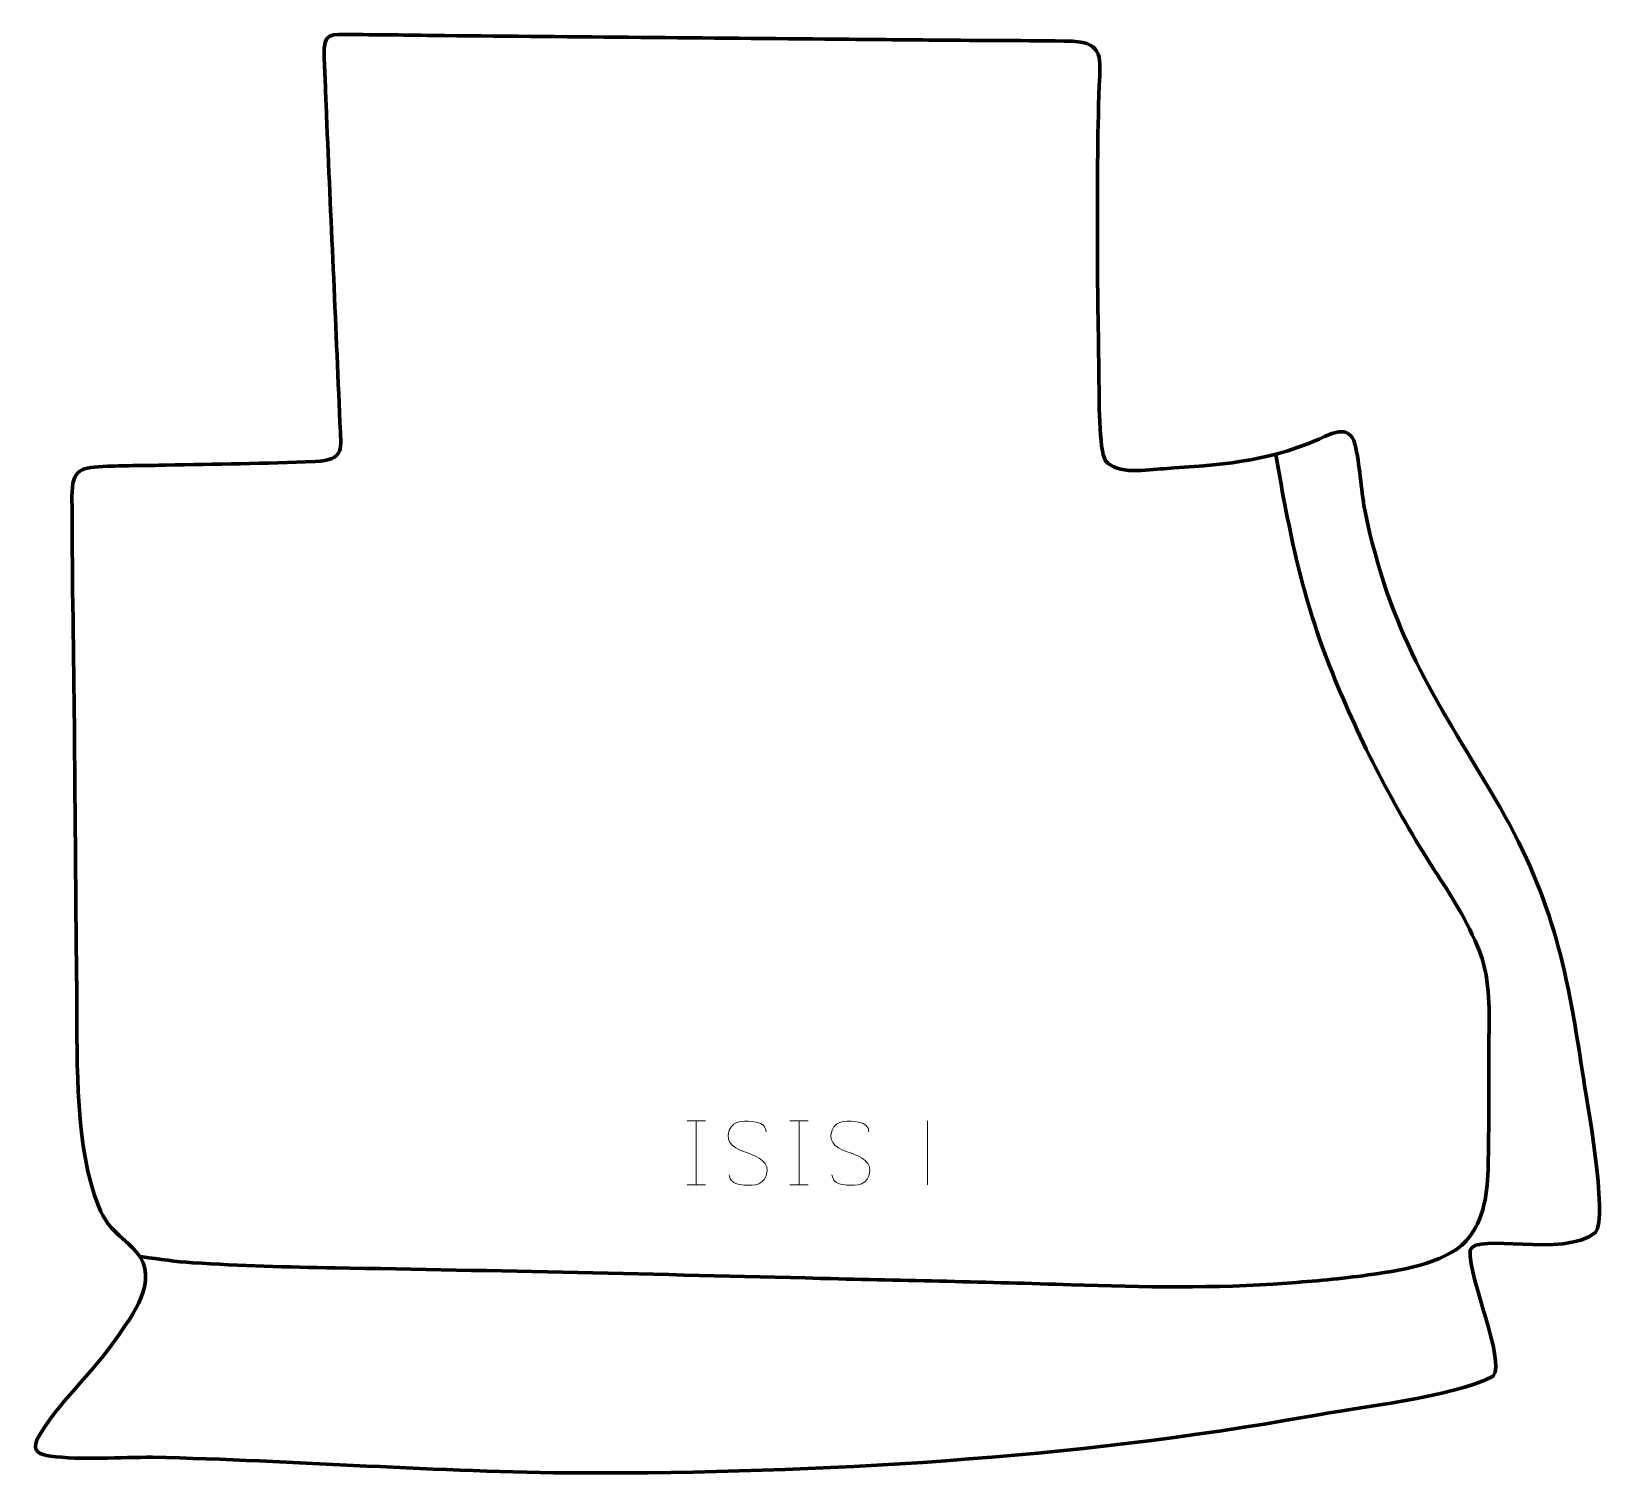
# Model space of a CAD drawing. Header units: millimetres. Extents: x 1301 to 1915, y 206 to 768.
import ezdxf

# ---------------------------------------------------------------- set-up
doc = ezdxf.new("R2010")
doc.units = ezdxf.units.MM
doc.header["$MEASUREMENT"] = 0
doc.layers.add('layer 1', color=7, linetype='Continuous', plot=False)
doc.layers.add('layer 2', color=7, linetype='Continuous')
doc.layers.add('layer 3', color=7, linetype='Continuous')

msp = doc.modelspace()

# ---------------------------------------------------------------- linework, layer by layer
at = {"layer": 'layer 1', "color": 250, "lineweight": 9}
for points in [[(1556.1995, 343.7774), (1556.1995, 343.7774), (1563.3676, 343.7774), (1563.3676, 343.7774)], [(1559.7835, 343.7774), (1559.7835, 343.7774), (1559.7835, 318.8239), (1559.7835, 318.8239)], [(1596.1995, 343.7774), (1596.1995, 343.7774), (1603.3676, 343.7774), (1603.3676, 343.7774)], [(1599.7835, 343.7774), (1599.7835, 343.7774), (1599.7835, 318.8239), (1599.7835, 318.8239)], [(1649.7836, 343.7876), (1649.7836, 343.7876), (1649.7836, 318.8135), (1649.7836, 318.8135)], [(1556.1995, 318.8239), (1556.1995, 318.8239), (1563.3676, 318.8239), (1563.3676, 318.8239)], [(1596.1995, 318.8239), (1596.1995, 318.8239), (1603.3676, 318.8239), (1603.3676, 318.8239)]]:
    msp.add_open_spline(points, degree=3, dxfattribs=at)
for points in [[(1579.7836, 331.3006), (1575.5353, 332.771), (1570.6272, 334.5668), (1572.6323, 340.0871), (1572.6323, 340.0871), (1574.1358, 344.227), (1579.3494, 343.8385), (1582.953, 343.2374), (1582.953, 343.2374), (1585.8136, 342.7602), (1586.6783, 341.547), (1586.9889, 339.4629)], [(1619.7836, 331.3006), (1615.5353, 332.771), (1610.6272, 334.5668), (1612.6323, 340.0871), (1612.6323, 340.0871), (1614.1358, 344.227), (1619.3494, 343.8385), (1622.953, 343.2374), (1622.953, 343.2374), (1625.8136, 342.7602), (1626.6783, 341.547), (1626.9889, 339.4629)], [(1579.7836, 331.3005), (1583.8022, 329.6538), (1588.8317, 327.7655), (1586.9977, 322.4052), (1586.9977, 322.4052), (1585.5379, 318.1388), (1580.6271, 318.3955), (1576.901, 318.9502), (1576.901, 318.9502), (1574.151, 319.36), (1572.9301, 320.5735), (1572.5521, 322.6857)], [(1619.7836, 331.3005), (1623.8022, 329.6538), (1628.8317, 327.7655), (1626.9977, 322.4052), (1626.9977, 322.4052), (1625.5379, 318.1388), (1620.6271, 318.3955), (1616.901, 318.9502), (1616.901, 318.9502), (1614.151, 319.36), (1612.9301, 320.5735), (1612.5521, 322.6857)]]:
    msp.add_open_spline(points, degree=3, knots=[0, 0, 0, 0, 0.25, 0.25, 0.25, 0.25, 0.5, 0.5, 0.5, 0.5, 1, 1, 1, 1], dxfattribs=at)
at = {"layer": 'layer 2', "color": 142, "lineweight": 158}
msp.add_open_spline([(1785.3132, 603.1195), (1790.9281, 571.8697), (1795.3699, 547.9449), (1807.3693, 518.1156), (1807.3693, 518.1156), (1818.1272, 491.3723), (1831.5421, 465.7261), (1847.0315, 441.4256), (1847.0315, 441.4256), (1847.0315, 441.4256), (1847.5625, 440.6059), (1847.5625, 440.6059), (1847.5625, 440.6059), (1847.5625, 440.6059), (1848.1124, 439.7631), (1848.1124, 439.7631), (1848.1124, 439.7631), (1855.0046, 429.2307), (1861.0593, 419.5224), (1865.4342, 407.6185), (1865.4342, 407.6185), (1865.4342, 407.6185), (1865.6508, 406.9418), (1865.6508, 406.9418), (1865.6508, 406.9418), (1869.1034, 395.654), (1868.3276, 383.9053), (1868.3029, 372.2647), (1868.3029, 372.2647), (1868.3009, 365.6152), (1868.2481, 358.966), (1868.249, 352.3163), (1868.249, 352.3163), (1868.2587, 344.0922), (1868.2126, 335.8793), (1868.0458, 327.6565), (1868.0458, 327.6565), (1868.0458, 327.6565), (1868.0259, 326.7086), (1868.0259, 326.7086), (1868.0259, 326.7086), (1867.7846, 315.9804), (1866.7223, 305.4783), (1859.5121, 296.9783), (1859.5121, 296.9783), (1850.416, 287.7407), (1833.563, 285.551), (1821.2519, 283.7556), (1821.2519, 283.7556), (1810.7582, 282.2295), (1800.1913, 281.3578), (1789.6221, 280.5584), (1789.6221, 280.5584), (1761.6086, 278.4842), (1733.6964, 278.9881), (1705.6533, 279.93), (1705.6533, 279.93), (1673.4591, 281.0245), (1641.2501, 281.5946), (1609.048, 282.4003), (1609.048, 282.4003), (1609.048, 282.4003), (1608.0922, 282.4243), (1608.0922, 282.4243), (1608.0922, 282.4243), (1545.1219, 284.0153), (1482.1498, 285.4814), (1419.1676, 286.5133), (1419.1676, 286.5133), (1400.7028, 286.8095), (1382.2979, 287.3162), (1363.8645, 288.4932), (1363.8645, 288.4932), (1357.2165, 288.9279), (1350.7897, 289.8944), (1344.207, 290.8295), (1344.207, 290.8295), (1344.207, 290.8295), (1343.2481, 290.9657), (1343.2481, 290.9657)], degree=3, knots=[0, 0, 0, 0, 0.04761905, 0.04761905, 0.04761905, 0.04761905, 0.0952381, 0.0952381, 0.0952381, 0.0952381, 0.14285714, 0.14285714, 0.14285714, 0.14285714, 0.19047619, 0.19047619, 0.19047619, 0.19047619, 0.23809524, 0.23809524, 0.23809524, 0.23809524, 0.28571429, 0.28571429, 0.28571429, 0.28571429, 0.33333333, 0.33333333, 0.33333333, 0.33333333, 0.38095238, 0.38095238, 0.38095238, 0.38095238, 0.42857143, 0.42857143, 0.42857143, 0.42857143, 0.47619048, 0.47619048, 0.47619048, 0.47619048, 0.52380952, 0.52380952, 0.52380952, 0.52380952, 0.57142857, 0.57142857, 0.57142857, 0.57142857, 0.61904762, 0.61904762, 0.61904762, 0.61904762, 0.66666667, 0.66666667, 0.66666667, 0.66666667, 0.71428571, 0.71428571, 0.71428571, 0.71428571, 0.76190476, 0.76190476, 0.76190476, 0.76190476, 0.80952381, 0.80952381, 0.80952381, 0.80952381, 0.85714286, 0.85714286, 0.85714286, 0.85714286, 0.9047619, 0.9047619, 0.9047619, 0.9047619, 1, 1, 1, 1], dxfattribs=at)
at = {"layer": 'layer 3', "color": 242, "lineweight": 158}
msp.add_open_spline([(1414.923, 758.3098), (1414.5451, 767.8337), (1417.5556, 766.6058), (1425.5554, 766.6243), (1425.5554, 766.6243), (1437.6451, 766.6523), (1449.7246, 766.3647), (1461.8105, 766.2377), (1461.8105, 766.2377), (1512.717, 765.7744), (1563.6237, 765.311), (1614.5302, 764.8476), (1614.5302, 764.8476), (1627.2568, 764.7318), (1639.9835, 764.616), (1652.7101, 764.5001), (1652.7101, 764.5001), (1670.5155, 764.3399), (1688.4205, 764.3649), (1706.2108, 764.0429), (1706.2108, 764.0429), (1718.5886, 763.4727), (1717.0486, 756.965), (1716.633, 746.7733), (1716.633, 746.7733), (1715.8391, 726.8037), (1715.9504, 706.4271), (1715.9003, 686.4174), (1715.9003, 686.4174), (1715.8555, 668.5364), (1716.3151, 650.2933), (1716.5149, 632.3721), (1716.5149, 632.3721), (1716.587, 626.5622), (1716.427, 604.592), (1719.0767, 600.7525), (1719.0767, 600.7525), (1723.6907, 595.1039), (1735.2687, 597.2088), (1741.782, 597.6499), (1741.782, 597.6499), (1763.2781, 599.1105), (1780.9921, 600.1253), (1801.1759, 608.7114), (1801.1759, 608.7114), (1806.3319, 611.0653), (1814.0853, 615.448), (1816.1367, 607.2463), (1816.1367, 607.2463), (1818.156, 599.1735), (1818.4241, 590.0234), (1819.9537, 581.5859), (1819.9537, 581.5859), (1829.8707, 533.917), (1846.3072, 509.8099), (1870.616, 469.2868), (1870.616, 469.2868), (1892.6252, 431.6136), (1898.3677, 405.1542), (1904.7075, 362.6945), (1904.7075, 362.6945), (1906.2584, 352.6331), (1914.8431, 306.4796), (1909.7639, 300.2566), (1909.7639, 300.2566), (1897.0086, 290.1911), (1863.4846, 300.4797), (1860.9614, 293.3607), (1860.9614, 293.3607), (1860.5248, 281.5018), (1874.7122, 251.0856), (1870.011, 244.3334), (1870.011, 244.3334), (1853.5456, 235.9742), (1817.6182, 232.2879), (1798.0807, 228.6739), (1798.0807, 228.6739), (1706.3187, 212.2277), (1607.8978, 206.4722), (1514.6974, 206.6719), (1514.6974, 206.6719), (1458.9666, 206.9923), (1403.7054, 211.5235), (1348.1448, 212.7917), (1348.1448, 212.7917), (1335.9372, 212.7877), (1320.007, 211.5735), (1308.2744, 213.271), (1308.2744, 213.271), (1304.3359, 213.8408), (1301.0188, 214.7559), (1303.2581, 219.8849), (1303.2581, 219.8849), (1310.9619, 233.736), (1324.529, 245.2558), (1333.8349, 258.8118), (1333.8349, 258.8118), (1340.257, 268.0334), (1351.1039, 281.8212), (1341.8981, 292.6497), (1341.8981, 292.6497), (1333.1861, 301.8743), (1330.156, 301.2462), (1325.5544, 314.6466), (1325.5544, 314.6466), (1317.6186, 338.7799), (1318.8847, 370.9648), (1318.5882, 396.5089), (1318.5882, 396.5089), (1318.18, 431.6965), (1317.9888, 466.8866), (1317.648, 502.0749), (1317.648, 502.0749), (1317.364, 530.3476), (1316.7486, 558.6403), (1316.7668, 586.9123), (1316.7668, 586.9123), (1316.7738, 597.7357), (1320.2184, 598.1282), (1330.6026, 598.5813), (1330.6026, 598.5813), (1338.0031, 598.9042), (1345.8516, 598.8179), (1353.3485, 599.0132), (1353.3485, 599.0132), (1372.5622, 599.5042), (1392.2381, 599.5652), (1411.3799, 600.4593), (1411.3799, 600.4593), (1423.2608, 601.0142), (1421.484, 605.3796), (1421.0672, 615.604), (1421.0672, 615.604), (1419.4298, 655.541), (1417.4848, 695.4839), (1415.8469, 735.4349), (1415.8469, 735.4349), (1415.5342, 743.0597), (1415.2262, 750.6847), (1414.923, 758.3098)], degree=3, knots=[0, 0, 0, 0, 0.02777778, 0.02777778, 0.02777778, 0.02777778, 0.05555556, 0.05555556, 0.05555556, 0.05555556, 0.08333333, 0.08333333, 0.08333333, 0.08333333, 0.11111111, 0.11111111, 0.11111111, 0.11111111, 0.13888889, 0.13888889, 0.13888889, 0.13888889, 0.16666667, 0.16666667, 0.16666667, 0.16666667, 0.19444444, 0.19444444, 0.19444444, 0.19444444, 0.22222222, 0.22222222, 0.22222222, 0.22222222, 0.25, 0.25, 0.25, 0.25, 0.27777778, 0.27777778, 0.27777778, 0.27777778, 0.30555556, 0.30555556, 0.30555556, 0.30555556, 0.33333333, 0.33333333, 0.33333333, 0.33333333, 0.36111111, 0.36111111, 0.36111111, 0.36111111, 0.38888889, 0.38888889, 0.38888889, 0.38888889, 0.41666667, 0.41666667, 0.41666667, 0.41666667, 0.44444444, 0.44444444, 0.44444444, 0.44444444, 0.47222222, 0.47222222, 0.47222222, 0.47222222, 0.5, 0.5, 0.5, 0.5, 0.52777778, 0.52777778, 0.52777778, 0.52777778, 0.55555556, 0.55555556, 0.55555556, 0.55555556, 0.58333333, 0.58333333, 0.58333333, 0.58333333, 0.61111111, 0.61111111, 0.61111111, 0.61111111, 0.63888889, 0.63888889, 0.63888889, 0.63888889, 0.66666667, 0.66666667, 0.66666667, 0.66666667, 0.69444444, 0.69444444, 0.69444444, 0.69444444, 0.72222222, 0.72222222, 0.72222222, 0.72222222, 0.75, 0.75, 0.75, 0.75, 0.77777778, 0.77777778, 0.77777778, 0.77777778, 0.80555556, 0.80555556, 0.80555556, 0.80555556, 0.83333333, 0.83333333, 0.83333333, 0.83333333, 0.86111111, 0.86111111, 0.86111111, 0.86111111, 0.88888889, 0.88888889, 0.88888889, 0.88888889, 0.91666667, 0.91666667, 0.91666667, 0.91666667, 0.94444444, 0.94444444, 0.94444444, 0.94444444, 1, 1, 1, 1], dxfattribs=at)

doc.saveas('drawing.dxf')
